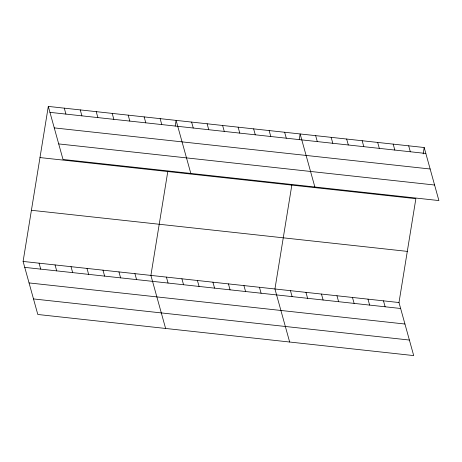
<?xml version="1.0" encoding="UTF-8"?>
<svg xmlns="http://www.w3.org/2000/svg" width="462" height="462" viewBox="0 0 462 462"><rect width="100%" height="100%" fill="white"/><g stroke="black" fill="none" stroke-linecap="round" stroke-linejoin="round"><path stroke-width="0.69" d="M39.986 157.571L415.869 198.677L398.989 302.541L413.698 355.59L37.809 314.483L23.1 261.434L48.302 106.41L424.191 147.517L438.9 200.566L63.011 159.459L48.302 106.41M167.787 171.546L150.901 275.41L165.615 328.459M175.179 126.068L176.103 120.386L190.812 173.435M291.828 185.112L274.942 288.975L289.657 342.024M299.22 139.634L300.144 133.951L314.859 187M423.152 153.91L424.191 147.517M49.948 112.353L425.837 153.459M54.262 127.893L430.145 169.005M58.703 143.913L434.586 185.019M31.416 210.279L407.305 251.386M23.1 261.434L398.989 302.541M24.746 267.377L400.635 308.483M29.06 282.923L404.943 324.029M33.501 298.937L409.39 340.044M408.685 145.819L410.331 151.761M393.179 144.127L394.825 150.063M377.673 142.429L379.319 148.371M362.168 140.737L363.813 146.673M346.662 139.039L348.308 144.981M383.483 300.849L385.129 306.785M331.156 137.341L332.802 143.284M367.977 299.151L369.623 305.087M315.65 135.649L317.296 141.586M352.471 297.453L354.117 303.395M336.965 295.761L338.611 301.698M284.638 132.259L286.29 138.196M321.46 294.063L323.105 300.005M269.132 130.561L270.784 136.498M305.954 292.365L307.605 298.308M253.632 128.863L255.278 134.806M290.448 290.673L292.1 296.61M238.126 127.171L239.772 133.108M222.62 125.473L224.266 131.416M259.442 287.283L261.088 293.22M207.115 123.776L208.76 129.718M243.936 285.585L245.582 291.522M191.609 122.084L193.255 128.02M228.43 283.887L230.076 289.83M212.924 282.195L214.57 288.132M160.129 118.642L161.775 124.578M197.418 280.498L199.064 286.44M144.15 116.892L145.801 122.834M181.912 278.8L183.558 284.742M128.176 115.148L129.822 121.084M166.407 277.108L168.053 283.044M112.202 113.398L113.848 119.34M96.229 111.654L97.875 117.591M134.927 273.666L136.573 279.602M80.249 109.904L81.901 115.847M118.953 271.916L120.599 277.858M64.276 108.16L65.922 114.097M102.974 270.172L104.626 276.109M87 268.422L88.646 274.364M71.027 266.678L72.673 272.615M55.053 264.928L56.699 270.871M39.074 263.184L40.725 269.121"/></g></svg>
